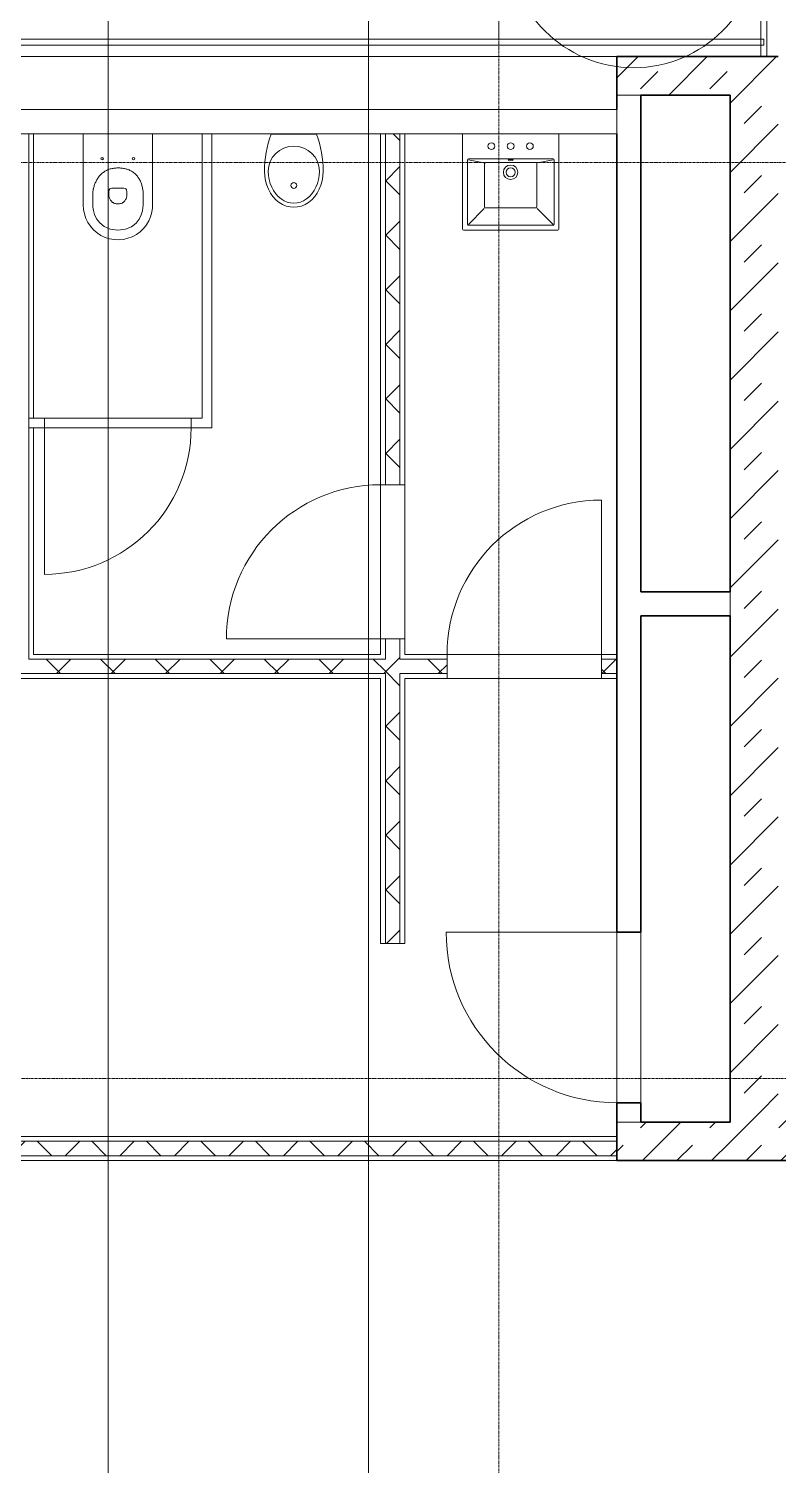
# Model space of a CAD drawing. Header units: millimetres. Extents: x -309577 to 26510, y -302335 to 26695.
# Drawn here: x -247076 to -243189, y -288938 to -281489 of the extents above; entities that cross this region are included whole.
import ezdxf

# ---------------------------------------------------------------- set-up
doc = ezdxf.new("R2010")
doc.units = ezdxf.units.MM
doc.linetypes.add('Rasterlinie', pattern=[22.225, 12.7, -3.175, 3.175, -3.175])
doc.linetypes.add('Über Schnittebene 1', pattern=[1, 0, -1])
for name, color, linetype, lineweight in [('A-DOOR', 1, 'Continuous', 9), ('A-FLOR-OTLN', 6, 'Continuous', 9), ('A-GLAZ', 6, 'Continuous', 9), ('A-WALL', 2, 'Continuous', 9), ('A-WALL-PATT', 2, 'Continuous', 35), ('I-WALL', 2, 'Continuous', 9), ('P-SANR-FIXT', 6, 'Continuous', 9), ('S-GRID', 1, 'Continuous', 9)]:
    doc.layers.add(name, color=color, linetype=linetype, lineweight=lineweight)
pattern_1 = [(45, (0, 0), (-179.60512, 179.60512), []), (45, (179.6, 0), (-179.60512, 179.60512), [127, -127])]
pattern_2 = [(45, (0, 0), (-141.42136, 141.42136), []), (135, (0, 0), (-141.42136, -141.42136), [])]

# ---------------------------------------------------------------- blocks, each defined once
blk = doc.blocks.new('Drehflügel 1-flg - Stahlzarge1 - 88_5 x 2_26 2-313477-Ebene 2')
at = {"layer": 'A-DOOR'}
blk.add_line((442.5, 961.9), (442.5, 76.9), dxfattribs=at)
blk.add_arc((442.5, 76.9), 885, 90, 180, dxfattribs=at)
blk = doc.blocks.new('Drehflügel 1-flg - Stahlzarge1 - 80 x 2_26-313600-Ebene 2')
at = {"layer": 'A-DOOR'}
blk.add_line((400, -876.9), (400, -76.9), dxfattribs=at)
blk.add_arc((400, -76.9), 800, 180, 270, dxfattribs=at)
blk = doc.blocks.new('Drehflügel 1-flg - Stahlzarge1 - 80 x 2_26-313601-Ebene 2')
at = {"layer": 'A-DOOR'}
blk.add_line((400, 876.9), (400, 76.9), dxfattribs=at)
blk.add_arc((400, 76.9), 800, 90, 180, dxfattribs=at)
blk = doc.blocks.new('Drehflügel 1-flg - Stahlzarge1 - 76 x 2_135-313602-Ebene 2')
at = {"layer": 'A-DOOR'}
blk.add_line((380, 799.4), (380, 39.4), dxfattribs=at)
blk.add_arc((380, 39.4), 760, 90, 180, dxfattribs=at)
blk = doc.blocks.new('WC - Kombination _1_ - 550 x 360 mm-313622-Ebene 2')
at = {"layer": 'P-SANR-FIXT'}
for p, q in [((-54.9, 62.5), (-54.9, 421.8)), ((304.9, 430.8), (304.9, 62.5))]:
    blk.add_line(p, q, dxfattribs=at)
for centre, radius, start, end in [((124.9, 432.4), 180.1, 359.47987, 183.38952), ((43.9, 192.4), 6.33, 0, 180), ((43.9, 192.4), 6.33, 180, 360), ((206.7, 192.4), 6.33, 0, 180), ((206.7, 192.4), 6.33, 180, 360)]:
    blk.add_arc(centre, radius, start, end, dxfattribs=at)
for points, knots in [([(-5.9, 370.8), (-5.9, 389.3), (-5.9, 414.4), (-5.9, 434.6), (-5.9, 454.8), (4.4, 562), (124.9, 562), (245.4, 562), (255.6, 447.7), (255.6, 434.6)], [3, 3, 3, 3, 4, 4, 4, 5, 5, 5, 6, 6, 6, 6]), ([(255.6, 434.6), (255.6, 428), (255.6, 414.8), (255.6, 399.9), (255.6, 390), (255.6, 385.8), (255.6, 382.5), (255.6, 380.1), (255.6, 377.6), (255.6, 375.5), (255.6, 373.9), (255.6, 372.6), (255.6, 371.6), (255.6, 370.8), (255.6, 369.9), (255.5, 368.9), (255.3, 367.7), (255.2, 366.4), (255, 364.8), (254.7, 362.8), (254.2, 359.5), (253.5, 355.4), (252.5, 350.6), (251, 344.1), (248.8, 336.2), (245.7, 326.7), (240.8, 314.4), (233.4, 299.6), (222.1, 283.2), (208.4, 268.7), (192.4, 256.8), (174.4, 248.1), (155.3, 242.5), (138.8, 240.4), (125.6, 240), (112.3, 240.2), (95.8, 242), (76.4, 246.6), (58, 254.3), (41.3, 265.1), (26.8, 278.9), (15.1, 295), (6.1, 312.8), (0.7, 328.4), (-2.5, 341.3), (-4.3, 351), (-5.5, 360.9), (-5.9, 367.5), (-5.9, 370.8)], [0, 0, 0, 0, 0.065062, 0.130124, 0.146389, 0.162655, 0.170788, 0.17892, 0.187053, 0.195186, 0.199252, 0.203319, 0.207385, 0.209418, 0.211451, 0.215518, 0.219584, 0.223651, 0.227717, 0.23585, 0.243982, 0.260248, 0.276513, 0.292779, 0.32531, 0.357841, 0.390372, 0.455434, 0.520496, 0.585558, 0.65062, 0.715682, 0.780744, 0.845806, 0.878337, 0.910868, 0.97593, 1.040992, 1.106054, 1.171116, 1.236178, 1.30124, 1.366302, 1.431364, 1.463895, 1.496426, 1.528957, 1.561488, 1.561488, 1.561488, 1.561488]), ([(77.8, 383.1), (77.4, 352.7), (81.7, 346.9), (87.4, 346), (101.3, 343.9), (148.8, 343.9), (162.8, 346), (168.4, 346.9), (172.8, 352.7), (172.1, 383.1)], [0, 0, 0, 0, 1, 1, 1, 2, 2, 2, 3, 3, 3, 3]), ([(172.1, 383.1), (171.8, 386), (170.5, 391.8), (167.4, 400.1), (163.1, 407.8), (158.3, 413.4), (153.9, 417.3), (149.1, 420.7), (139.7, 425.2), (124.9, 427.2), (110.1, 425.2), (100.8, 420.7), (95.9, 417.4), (91.5, 413.5), (86.8, 407.8), (82.5, 400.1), (79.4, 391.8), (78.1, 386), (77.8, 383.1)], [0, 0, 0, 0, 0.0288677, 0.0577354, 0.0866031, 0.1154708, 0.1299046, 0.1443385, 0.1732062, 0.2309416, 0.2886769, 0.3175446, 0.3319785, 0.3464123, 0.37528, 0.4041477, 0.4330154, 0.4618831, 0.4618831, 0.4618831, 0.4618831])]:
    blk.add_open_spline(points, degree=3, knots=knots, dxfattribs=at)
blk = doc.blocks.new('Wandwaschbecken _3_ - 500 x 500 mm-313623-Ebene 2')
at = {"layer": 'P-SANR-FIXT'}
for p, q in [((-124.5, 67.5), (-124.5, 557.5)), ((-119.5, 562.5), (369.5, 562.5)), ((-99.5, 197.5), (-99.5, 532.5)), ((-94.5, 537.5), (344.5, 537.5)), ((-94.5, 532.5), (-12.6, 450.6)), ((344.5, 532.5), (262.2, 450.2)), ((349.5, 532.5), (349.5, 197.5)), ((374.5, 557.5), (374.5, 67.5)), ((-4.5, 447.5), (255.5, 447.5)), ((-9.5, 217.5), (-9.5, 442.5)), ((260.5, 217.5), (260.5, 442.5)), ((-94.5, 197.5), (-14.5, 213.5)), ((344.5, 192.5), (-94.5, 192.5)), ((-1, 212.5), (-4.5, 212.5)), ((249.1, 212.5), (-1, 212.5)), ((344.5, 197.5), (264.8, 213))]:
    blk.add_line(p, q, dxfattribs=at)
for centre, radius, start, end in [((-119.5, 557.5), 5, 90, 180), ((-94.5, 532.5), 5, 90, 180), ((344.5, 532.5), 5, 0, 90), ((369.5, 557.5), 5, 0, 90), ((-4.5, 442.5), 5, 90, 180), ((255.5, 442.5), 5, 0, 90), ((125.5, 262.5), 37.5, 0, 180), ((125.5, 262.5), 37.5, 180, 0), ((125.5, 262.5), 23, 0, 180), ((125.5, 262.5), 23, 180, 0), ((-94.5, 197.5), 5, 180, 270), ((-4.5, 217.5), 5, 180, 270), ((255.5, 217.5), 5, 270, 0), ((344.5, 197.5), 5, 270, 360), ((25.5, 126.9), 17.5, 0, 180), ((25.5, 126.9), 17.5, 180, 0), ((125.5, 126.9), 17.5, 0, 180), ((125.5, 126.9), 17.5, 180, 0), ((225.5, 126.9), 17.5, 0, 180), ((225.5, 126.9), 17.5, 180, 0), ((-119.5, 67.5), 5, 180, 270), ((369.5, 67.5), 5, 270, 360)]:
    blk.add_arc(centre, radius, start, end, dxfattribs=at)
for start_param, end_param in [(3.141593, 6.283185), (0, 3.141593)]:
    blk.add_ellipse((125.5, 199.3), major_axis=(-12.5, 0), ratio=0.247617, start_param=start_param, end_param=end_param, dxfattribs=at)
blk = doc.blocks.new('Pissoir - Pissoir-312662-Ebene 2')
at = {"layer": 'P-SANR-FIXT'}
blk.add_line((-117.4, -2.6), (117.4, -2.6), dxfattribs=at)
blk.add_circle((0, -268.3), 15, dxfattribs=at)
for centre, start, end in [((392.4, -195), 159.32606, 180), ((-392.4, -195), 360, 20.67394)]:
    blk.add_arc(centre, 544.9, start, end, dxfattribs=at)
for major_axis, ratio, start_param, end_param in [((-132.5, 0), 0.987707, 3.141593, 6.283185), ((0, 186.2), 0.819068, 1.570796, 4.712389), ((0, 165), 0.80303, 1.570796, 4.712389)]:
    blk.add_ellipse((0, -195), major_axis=major_axis, ratio=ratio, start_param=start_param, end_param=end_param, dxfattribs=at)
blk = doc.blocks.new('Systemelement - Verglasung-387670-Ebene 2')
at = {"layer": 'A-GLAZ'}
for p, q in [((812.5, 15), (-812.5, 15)), ((-812.5, 15), (-812.5, -15)), ((812.5, -15), (812.5, 15)), ((-812.5, -15), (812.5, -15))]:
    blk.add_line(p, q, dxfattribs=at)
blk = doc.blocks.new('Systemelement - Verglasung-387223-Ebene 2')
at = {"layer": 'A-GLAZ'}
for p, q in [((3006.25, 15), (-3006.25, 15)), ((-3006.25, 15), (-3006.25, -15)), ((3006.25, -15), (3006.25, 15)), ((-3006.25, -15), (3006.25, -15))]:
    blk.add_line(p, q, dxfattribs=at)
blk = doc.blocks.new('Drehflügel 1-flg - Stahlzarge1 - 88_5 x 2_26 2-V90-Ebene 2')
at = {"layer": 'A-DOOR'}
blk.add_line((442.5, 961.9), (442.5, 76.9), dxfattribs=at)
at = {"layer": 'A-DOOR', "linetype": 'Über Schnittebene 1'}
for p, q in [((-442.5, 76.9), (442.5, 76.9)), ((442.5, -48.1), (-442.5, -48.1))]:
    blk.add_line(p, q, dxfattribs=at)
at = {"layer": 'A-DOOR'}
blk.add_arc((442.5, 76.9), 885, 90, 180, dxfattribs=at)
blk = doc.blocks.new('Drehflügel 1-flg - Stahlzarge1 - 80 x 2_26-V120-Ebene 2')
at = {"layer": 'A-DOOR', "linetype": 'Über Schnittebene 1'}
for p, q in [((400, 48.1), (-400, 48.1)), ((-400, -76.9), (400, -76.9))]:
    blk.add_line(p, q, dxfattribs=at)
at = {"layer": 'A-DOOR'}
blk.add_line((400, -876.9), (400, -76.9), dxfattribs=at)
blk.add_arc((400, -76.9), 800, 180, 270, dxfattribs=at)
blk = doc.blocks.new('Drehflügel 1-flg - Stahlzarge1 - 80 x 2_26-V121-Ebene 2')
at = {"layer": 'A-DOOR'}
blk.add_line((400, 876.9), (400, 76.9), dxfattribs=at)
at = {"layer": 'A-DOOR', "linetype": 'Über Schnittebene 1'}
for p, q in [((-400, 76.9), (400, 76.9)), ((400, -48.1), (-400, -48.1))]:
    blk.add_line(p, q, dxfattribs=at)
at = {"layer": 'A-DOOR'}
blk.add_arc((400, 76.9), 800, 90, 180, dxfattribs=at)
blk = doc.blocks.new('Drehflügel 1-flg - Stahlzarge1 - 76 x 2_135-V122-Ebene 2')
at = {"layer": 'A-DOOR'}
blk.add_line((380, 799.4), (380, 39.4), dxfattribs=at)
at = {"layer": 'A-DOOR', "linetype": 'Über Schnittebene 1'}
for p, q in [((-380, 39.4), (380, 39.4)), ((380, -10.6), (-380, -10.6))]:
    blk.add_line(p, q, dxfattribs=at)
at = {"layer": 'A-DOOR'}
blk.add_arc((380, 39.4), 760, 90, 180, dxfattribs=at)
blk = doc.blocks.new('WC - Kombination _1_ - 550 x 360 mm-V136-Ebene 2')
at = {"layer": 'P-SANR-FIXT'}
for p, q in [((-54.9, 62.5), (-54.9, 421.8)), ((304.9, 430.8), (304.9, 62.5))]:
    blk.add_line(p, q, dxfattribs=at)
for centre, radius, start, end in [((124.9, 432.4), 180.1, 359.47987, 183.38952), ((43.9, 192.4), 6.33, 0, 180), ((43.9, 192.4), 6.33, 180, 360), ((206.7, 192.4), 6.33, 0, 180), ((206.7, 192.4), 6.33, 180, 360)]:
    blk.add_arc(centre, radius, start, end, dxfattribs=at)
for points, knots in [([(-5.9, 370.8), (-5.9, 389.3), (-5.9, 414.4), (-5.9, 434.6), (-5.9, 454.8), (4.4, 562), (124.9, 562), (245.4, 562), (255.6, 447.7), (255.6, 434.6)], [3, 3, 3, 3, 4, 4, 4, 5, 5, 5, 6, 6, 6, 6]), ([(255.6, 434.6), (255.6, 428), (255.6, 414.8), (255.6, 399.9), (255.6, 390), (255.6, 385.8), (255.6, 382.5), (255.6, 380.1), (255.6, 377.6), (255.6, 375.5), (255.6, 373.9), (255.6, 372.6), (255.6, 371.6), (255.6, 370.8), (255.6, 369.9), (255.5, 368.9), (255.3, 367.7), (255.2, 366.4), (255, 364.8), (254.7, 362.8), (254.2, 359.5), (253.5, 355.4), (252.5, 350.6), (251, 344.1), (248.8, 336.2), (245.7, 326.7), (240.8, 314.4), (233.4, 299.6), (222.1, 283.2), (208.4, 268.7), (192.4, 256.8), (174.4, 248.1), (155.3, 242.5), (138.8, 240.4), (125.6, 240), (112.3, 240.2), (95.8, 242), (76.4, 246.6), (58, 254.3), (41.3, 265.1), (26.8, 278.9), (15.1, 295), (6.1, 312.8), (0.7, 328.4), (-2.5, 341.3), (-4.3, 351), (-5.5, 360.9), (-5.9, 367.5), (-5.9, 370.8)], [0, 0, 0, 0, 0.065062, 0.130124, 0.146389, 0.162655, 0.170788, 0.17892, 0.187053, 0.195186, 0.199252, 0.203319, 0.207385, 0.209418, 0.211451, 0.215518, 0.219584, 0.223651, 0.227717, 0.23585, 0.243982, 0.260248, 0.276513, 0.292779, 0.32531, 0.357841, 0.390372, 0.455434, 0.520496, 0.585558, 0.65062, 0.715682, 0.780744, 0.845806, 0.878337, 0.910868, 0.97593, 1.040992, 1.106054, 1.171116, 1.236178, 1.30124, 1.366302, 1.431364, 1.463895, 1.496426, 1.528957, 1.561488, 1.561488, 1.561488, 1.561488]), ([(77.8, 383.1), (77.4, 352.7), (81.7, 346.9), (87.4, 346), (101.3, 343.9), (148.8, 343.9), (162.8, 346), (168.4, 346.9), (172.8, 352.7), (172.1, 383.1)], [0, 0, 0, 0, 1, 1, 1, 2, 2, 2, 3, 3, 3, 3]), ([(172.1, 383.1), (171.8, 386), (170.5, 391.8), (167.4, 400.1), (163.1, 407.8), (158.3, 413.4), (153.9, 417.3), (149.1, 420.7), (139.7, 425.2), (124.9, 427.2), (110.1, 425.2), (100.8, 420.7), (95.9, 417.4), (91.5, 413.5), (86.8, 407.8), (82.5, 400.1), (79.4, 391.8), (78.1, 386), (77.8, 383.1)], [0, 0, 0, 0, 0.0288677, 0.0577354, 0.0866031, 0.1154708, 0.1299046, 0.1443385, 0.1732062, 0.2309416, 0.2886769, 0.3175446, 0.3319785, 0.3464123, 0.37528, 0.4041477, 0.4330154, 0.4618831, 0.4618831, 0.4618831, 0.4618831])]:
    blk.add_open_spline(points, degree=3, knots=knots, dxfattribs=at)
blk = doc.blocks.new('Wandwaschbecken _3_ - 500 x 500 mm-V137-Ebene 2')
at = {"layer": 'P-SANR-FIXT'}
for p, q in [((-124.5, 67.5), (-124.5, 557.5)), ((-119.5, 562.5), (369.5, 562.5)), ((-99.5, 197.5), (-99.5, 532.5)), ((-94.5, 537.5), (344.5, 537.5)), ((-94.5, 532.5), (-12.6, 450.6)), ((344.5, 532.5), (262.2, 450.2)), ((349.5, 532.5), (349.5, 197.5)), ((374.5, 557.5), (374.5, 67.5)), ((-4.5, 447.5), (255.5, 447.5)), ((-9.5, 217.5), (-9.5, 442.5)), ((260.5, 217.5), (260.5, 442.5)), ((-94.5, 197.5), (-14.5, 213.5)), ((344.5, 192.5), (-94.5, 192.5)), ((-1, 212.5), (-4.5, 212.5)), ((249.1, 212.5), (-1, 212.5)), ((344.5, 197.5), (264.8, 213))]:
    blk.add_line(p, q, dxfattribs=at)
for centre, radius, start, end in [((-119.5, 557.5), 5, 90, 180), ((-94.5, 532.5), 5, 90, 180), ((344.5, 532.5), 5, 0, 90), ((369.5, 557.5), 5, 0, 90), ((-4.5, 442.5), 5, 90, 180), ((255.5, 442.5), 5, 0, 90), ((125.5, 262.5), 37.5, 0, 180), ((125.5, 262.5), 37.5, 180, 0), ((125.5, 262.5), 23, 0, 180), ((125.5, 262.5), 23, 180, 0), ((-94.5, 197.5), 5, 180, 270), ((-4.5, 217.5), 5, 180, 270), ((255.5, 217.5), 5, 270, 0), ((344.5, 197.5), 5, 270, 360), ((25.5, 126.9), 17.5, 0, 180), ((25.5, 126.9), 17.5, 180, 0), ((125.5, 126.9), 17.5, 0, 180), ((125.5, 126.9), 17.5, 180, 0), ((225.5, 126.9), 17.5, 0, 180), ((225.5, 126.9), 17.5, 180, 0), ((-119.5, 67.5), 5, 180, 270), ((369.5, 67.5), 5, 270, 360)]:
    blk.add_arc(centre, radius, start, end, dxfattribs=at)
for start_param, end_param in [(3.141593, 6.283185), (0, 3.141593)]:
    blk.add_ellipse((125.5, 199.3), major_axis=(-12.5, 0), ratio=0.247617, start_param=start_param, end_param=end_param, dxfattribs=at)
blk = doc.blocks.new('Pissoir - Pissoir-V138-Ebene 2')
at = {"layer": 'P-SANR-FIXT'}
blk.add_line((-117.4, -2.6), (117.4, -2.6), dxfattribs=at)
blk.add_circle((0, -268.3), 15, dxfattribs=at)
for centre, start, end in [((392.4, -195), 159.32606, 180), ((-392.4, -195), 360, 20.67394)]:
    blk.add_arc(centre, 544.9, start, end, dxfattribs=at)
for major_axis, ratio, start_param, end_param in [((-132.5, 0), 0.987707, 3.141593, 6.283185), ((0, 186.2), 0.819068, 1.570796, 4.712389), ((0, 165), 0.80303, 1.570796, 4.712389)]:
    blk.add_ellipse((0, -195), major_axis=major_axis, ratio=ratio, start_param=start_param, end_param=end_param, dxfattribs=at)
blk = doc.blocks.new('Raster - Rasterbeschriftung-194804-Ebene 2')
at = {"layer": 'S-GRID'}
blk.add_circle((0, 0), 6.5, dxfattribs=at)

msp = doc.modelspace()

# ---------------------------------------------------------------- hatches: boundary and pattern name
at = {"layer": 'A-WALL-PATT', "lineweight": 9}
h = msp.add_hatch(dxfattribs=at)
h.set_pattern_fill('FP_60', color=256, style=0, pattern_type=2)
h.set_pattern_definition(pattern_1)
h.paths.add_polyline_path([(-243853.7, -281833), (-243438.7, -281833), (-243438.7, -281633), (-244026.2, -281633), (-244026.2, -281833), (-243901.2, -281833)], flags=0)
h = msp.add_hatch(dxfattribs=at)
h.set_pattern_fill('FP_60', color=256, style=0, pattern_type=2)
h.set_pattern_definition(pattern_1)
h.paths.add_polyline_path([(-243438.7, -287108), (-243188.7, -287108), (-243188.7, -281633), (-243438.7, -281633), (-243438.7, -286983.2)], flags=0)
h = msp.add_hatch(dxfattribs=at)
h.set_pattern_fill('FP_59', color=256, style=0, pattern_type=2)
h.set_pattern_definition(pattern_2)
h.paths.add_polyline_path([(-245151.2, -286233), (-245151.2, -284653), (-245226.2, -284653), (-245226.2, -286233)], flags=0)
h.paths.add_polyline_path([(-245226.2, -283853), (-245151.2, -283853), (-245151.2, -282033), (-245226.2, -282033), (-245226.2, -282732.2)], flags=0)
h = msp.add_hatch(dxfattribs=at)
h.set_pattern_fill('FP_59', color=256, style=0, pattern_type=2)
h.set_pattern_definition(pattern_2)
h.paths.add_polyline_path([(-245151.2, -284833), (-244906.2, -284833), (-244906.2, -284758), (-245151.2, -284758)], flags=0)
h.paths.add_polyline_path([(-244106.2, -284833), (-244026.2, -284833), (-244026.2, -284758), (-244106.2, -284758)], flags=0)
h.paths.add_polyline_path([(-249301.2, -284833), (-249221.2, -284833), (-249221.2, -284758), (-249326.2, -284758), (-249326.2, -284833)], flags=0)
h.paths.add_polyline_path([(-248421.2, -284833), (-245226.2, -284833), (-245226.2, -284758), (-248421.2, -284758)], flags=0)
h = msp.add_hatch(dxfattribs=at)
h.set_pattern_fill('FP_60', color=256, style=0, pattern_type=2)
h.set_pattern_definition(pattern_1)
h.paths.add_polyline_path([(-243438.7, -287358), (-243438.7, -287158), (-244026.2, -287158), (-244026.2, -287358)], flags=0)
h = msp.add_hatch(dxfattribs=at)
h.set_pattern_fill('FP_60', color=256, style=0, pattern_type=2)
h.set_pattern_definition(pattern_1)
h.paths.add_polyline_path([(-239388.7, -287358), (-239388.7, -287108), (-243438.7, -287108), (-243438.7, -287358), (-240236.6, -287358)], flags=0)
h = msp.add_hatch(dxfattribs=at)
h.set_pattern_fill('FP_59', color=256, style=0, pattern_type=2)
h.set_pattern_definition(pattern_2)
h.paths.add_polyline_path([(-244577.2, -287333), (-244026.2, -287333), (-244026.2, -287258), (-248316.2, -287258), (-248316.2, -287333), (-246024, -287333)], flags=0)
h.paths.add_polyline_path([(-283051.2, -287333), (-282451.2, -287333), (-282451.2, -287258), (-283051.2, -287258)], flags=0)
h.paths.add_polyline_path([(-281451.2, -287333), (-274826.2, -287333), (-274826.2, -287258), (-281451.2, -287258)], flags=0)
h.paths.add_polyline_path([(-249201.2, -287333), (-249201.2, -287258), (-252251.2, -287258), (-252251.2, -287333), (-250364.6, -287333)], flags=0)
h.paths.add_polyline_path([(-273826.2, -287333), (-269426.2, -287333), (-269426.2, -287258), (-273826.2, -287258)], flags=0)
h.paths.add_polyline_path([(-253576.2, -287333), (-253251.2, -287333), (-253251.2, -287258), (-253576.2, -287258)], flags=0)
h.paths.add_polyline_path([(-268426.2, -287333), (-265501.2, -287333), (-265501.2, -287258), (-268426.2, -287258)], flags=0)
h.paths.add_polyline_path([(-254576.2, -287333), (-254576.2, -287258), (-258976.2, -287258), (-258976.2, -287333), (-254705.1, -287333)], flags=0)
h.paths.add_polyline_path([(-264501.2, -287333), (-259976.2, -287333), (-259976.2, -287258), (-264501.2, -287258)], flags=0)

# ---------------------------------------------------------------- linework, layer by layer
at = {"layer": 'A-FLOR-OTLN'}
for p, q in [((-244638.7, -281543), (-244638.7, -280033)), ((-282398.7, -281543), (-244638.7, -281543)), ((-244026.2, -281633), (-249348.7, -281633)), ((-243901.2, -287058), (-243901.2, -286173))]:
    msp.add_line(p, q, dxfattribs=at)
at = {"layer": 'A-WALL', "color": 10, "lineweight": 35}
for p, q in [((-243188.7, -281633), (-244026.2, -281633)), ((-244026.2, -281633), (-244026.2, -281908)), ((-243901.2, -281833), (-243438.7, -281833)), ((-243901.2, -284408), (-243901.2, -281833)), ((-243438.7, -281833), (-243438.7, -284408)), ((-244026.2, -282033), (-244026.2, -286173)), ((-243438.7, -284408), (-243901.2, -284408)), ((-243901.2, -286173), (-243901.2, -284533)), ((-243901.2, -284533), (-243438.7, -284533)), ((-243438.7, -284533), (-243438.7, -287158)), ((-244026.2, -286173), (-243901.2, -286173)), ((-244026.2, -287058), (-244026.2, -287358)), ((-243901.2, -287058), (-244026.2, -287058)), ((-243901.2, -287158), (-243901.2, -287058)), ((-243438.7, -287158), (-243901.2, -287158)), ((-244026.2, -287358), (-243438.7, -287358)), ((-243438.7, -287358), (-239388.7, -287358))]:
    msp.add_line(p, q, dxfattribs=at)
at = {"layer": 'A-WALL'}
for p, q in [((-243901.2, -281833), (-244026.2, -281833)), ((-249301.2, -281908), (-244026.2, -281908)), ((-244026.2, -282033), (-244026.2, -281908)), ((-244026.2, -282033), (-249301.2, -282033)), ((-247076.2, -282033), (-247076.2, -284758)), ((-247051.2, -282033), (-247051.2, -283508)), ((-245226.2, -283853), (-245226.2, -282033)), ((-245151.2, -283853), (-245151.2, -282033)), ((-247051.2, -283558), (-247051.2, -284733)), ((-245251.2, -284653), (-245251.2, -283853)), ((-245126.2, -283853), (-245126.2, -284653)), ((-243438.7, -284533), (-243438.7, -284408)), ((-245226.2, -284758), (-245226.2, -284653)), ((-245151.2, -284758), (-245151.2, -284653)), ((-245226.2, -284758), (-247076.2, -284758)), ((-247051.2, -284733), (-245251.2, -284733)), ((-244906.2, -284758), (-245151.2, -284758)), ((-244906.2, -284733), (-244106.2, -284733)), ((-244026.2, -284758), (-244106.2, -284758)), ((-245226.2, -284833), (-248101.2, -284833)), ((-245251.2, -284858), (-248076.2, -284858)), ((-245251.2, -286233), (-245251.2, -284858)), ((-245226.2, -286233), (-245226.2, -284833)), ((-245151.2, -286233), (-245151.2, -284833)), ((-244906.2, -284833), (-245151.2, -284833)), ((-245126.2, -284858), (-245126.2, -286233)), ((-244106.2, -284858), (-244906.2, -284858)), ((-244026.2, -284833), (-244106.2, -284833)), ((-244026.2, -287058), (-244026.2, -286173)), ((-245126.2, -286233), (-245251.2, -286233)), ((-244026.2, -287158), (-243901.2, -287158)), ((-248316.2, -287258), (-244026.2, -287258)), ((-248316.2, -287333), (-244026.2, -287333))]:
    msp.add_line(p, q, dxfattribs=at)
at = {"layer": 'A-WALL', "color": 7}
for p, q in [((-245251.2, -282033), (-245251.2, -283853)), ((-245126.2, -283853), (-245126.2, -282033)), ((-245251.2, -283853), (-245126.2, -283853)), ((-245251.2, -284653), (-245251.2, -284733)), ((-245126.2, -284653), (-245251.2, -284653)), ((-245126.2, -284733), (-245126.2, -284653)), ((-244906.2, -284733), (-245126.2, -284733)), ((-244906.2, -284858), (-244906.2, -284733)), ((-244026.2, -284733), (-244106.2, -284733)), ((-244106.2, -284733), (-244106.2, -284858)), ((-245126.2, -284858), (-244906.2, -284858)), ((-244106.2, -284858), (-244026.2, -284858)), ((-244026.2, -287233), (-248316.2, -287233)), ((-248316.2, -287358), (-244026.2, -287358))]:
    msp.add_line(p, q, dxfattribs=at)
at = {"layer": 'I-WALL'}
for p, q in [((-246176.2, -283508), (-246176.2, -282033)), ((-246126.2, -282033), (-246126.2, -283558)), ((-247076.2, -283508), (-246233.7, -283508)), ((-246233.7, -283558), (-247076.2, -283558))]:
    msp.add_line(p, q, dxfattribs=at)
at = {"layer": 'I-WALL', "color": 7}
for p, q in [((-246993.7, -283558), (-246993.7, -283508)), ((-246176.2, -283508), (-246233.7, -283508)), ((-246233.7, -283508), (-246233.7, -283558)), ((-246233.7, -283558), (-246126.2, -283558))]:
    msp.add_line(p, q, dxfattribs=at)
at = {"layer": 'S-GRID', "linetype": 'Rasterlinie'}
for p, q in [((-244638.7, -296482.9), (-244638.7, -278648.7)), ((-297438.8, -282183), (-175467.7, -282183)), ((-175467.7, -286932.9), (-297438.8, -286932.9))]:
    msp.add_line(p, q, dxfattribs=at)
at = {"layer": 'S-GRID', "lineweight": 18}
for p, q in [((-246663.7, -295585.5), (-246663.7, -281267.4)), ((-245313.7, -295585.5), (-245313.7, -281267.4))]:
    msp.add_line(p, q, dxfattribs=at)

# ---------------------------------------------------------------- block references
at = {"layer": 'A-DOOR'}
for name, p, rotation in [('Drehflügel 1-flg - Stahlzarge1 - 76 x 2_135-V122-Ebene 2', (-246613.7, -283518.6), 180), ('Drehflügel 1-flg - Stahlzarge1 - 76 x 2_135-313602-Ebene 2', (-246613.7, -283518.6), 180), ('Drehflügel 1-flg - Stahlzarge1 - 80 x 2_26-313600-Ebene 2', (-245174.3, -284253), 270), ('Drehflügel 1-flg - Stahlzarge1 - 80 x 2_26-V120-Ebene 2', (-245174.3, -284253), 270), ('Drehflügel 1-flg - Stahlzarge1 - 88_5 x 2_26 2-313477-Ebene 2', (-243949.3, -286615.5), 90), ('Drehflügel 1-flg - Stahlzarge1 - 88_5 x 2_26 2-V90-Ebene 2', (-243949.3, -286615.5), 90)]:
    msp.add_blockref(name, p, dxfattribs=dict(at, rotation=rotation))
for name in ['Drehflügel 1-flg - Stahlzarge1 - 80 x 2_26-313601-Ebene 2', 'Drehflügel 1-flg - Stahlzarge1 - 80 x 2_26-V121-Ebene 2']:
    msp.add_blockref(name, (-244506.2, -284809.9), dxfattribs=at)
at = {"layer": 'A-GLAZ', "rotation": 90}
msp.add_blockref('Systemelement - Verglasung-387670-Ebene 2', (-243263.7, -280820.5), dxfattribs=at)
at = {"layer": 'A-GLAZ'}
msp.add_blockref('Systemelement - Verglasung-387223-Ebene 2', (-246269.9, -281558), dxfattribs=at)
at = {"layer": 'P-SANR-FIXT', "rotation": 180}
for name, p in [('WC - Kombination _1_ - 550 x 360 mm-313622-Ebene 2', (-246488.8, -281970.5)), ('WC - Kombination _1_ - 550 x 360 mm-V136-Ebene 2', (-246488.8, -281970.5)), ('Wandwaschbecken _3_ - 500 x 500 mm-313623-Ebene 2', (-244451.2, -281970.5)), ('Wandwaschbecken _3_ - 500 x 500 mm-V137-Ebene 2', (-244451.2, -281970.5))]:
    msp.add_blockref(name, p, dxfattribs=at)
at = {"layer": 'P-SANR-FIXT'}
for name in ['Pissoir - Pissoir-312662-Ebene 2', 'Pissoir - Pissoir-V138-Ebene 2']:
    msp.add_blockref(name, (-245701.2, -282033), dxfattribs=at)
at = {"layer": 'S-GRID', "xscale": 99.99999999999993, "yscale": 99.99999999999993, "zscale": 99.99999999999993, "rotation": 180}
msp.add_blockref('Raster - Rasterbeschriftung-194804-Ebene 2', (-243938.7, -281041.1), dxfattribs=at)

doc.saveas('drawing.dxf')
